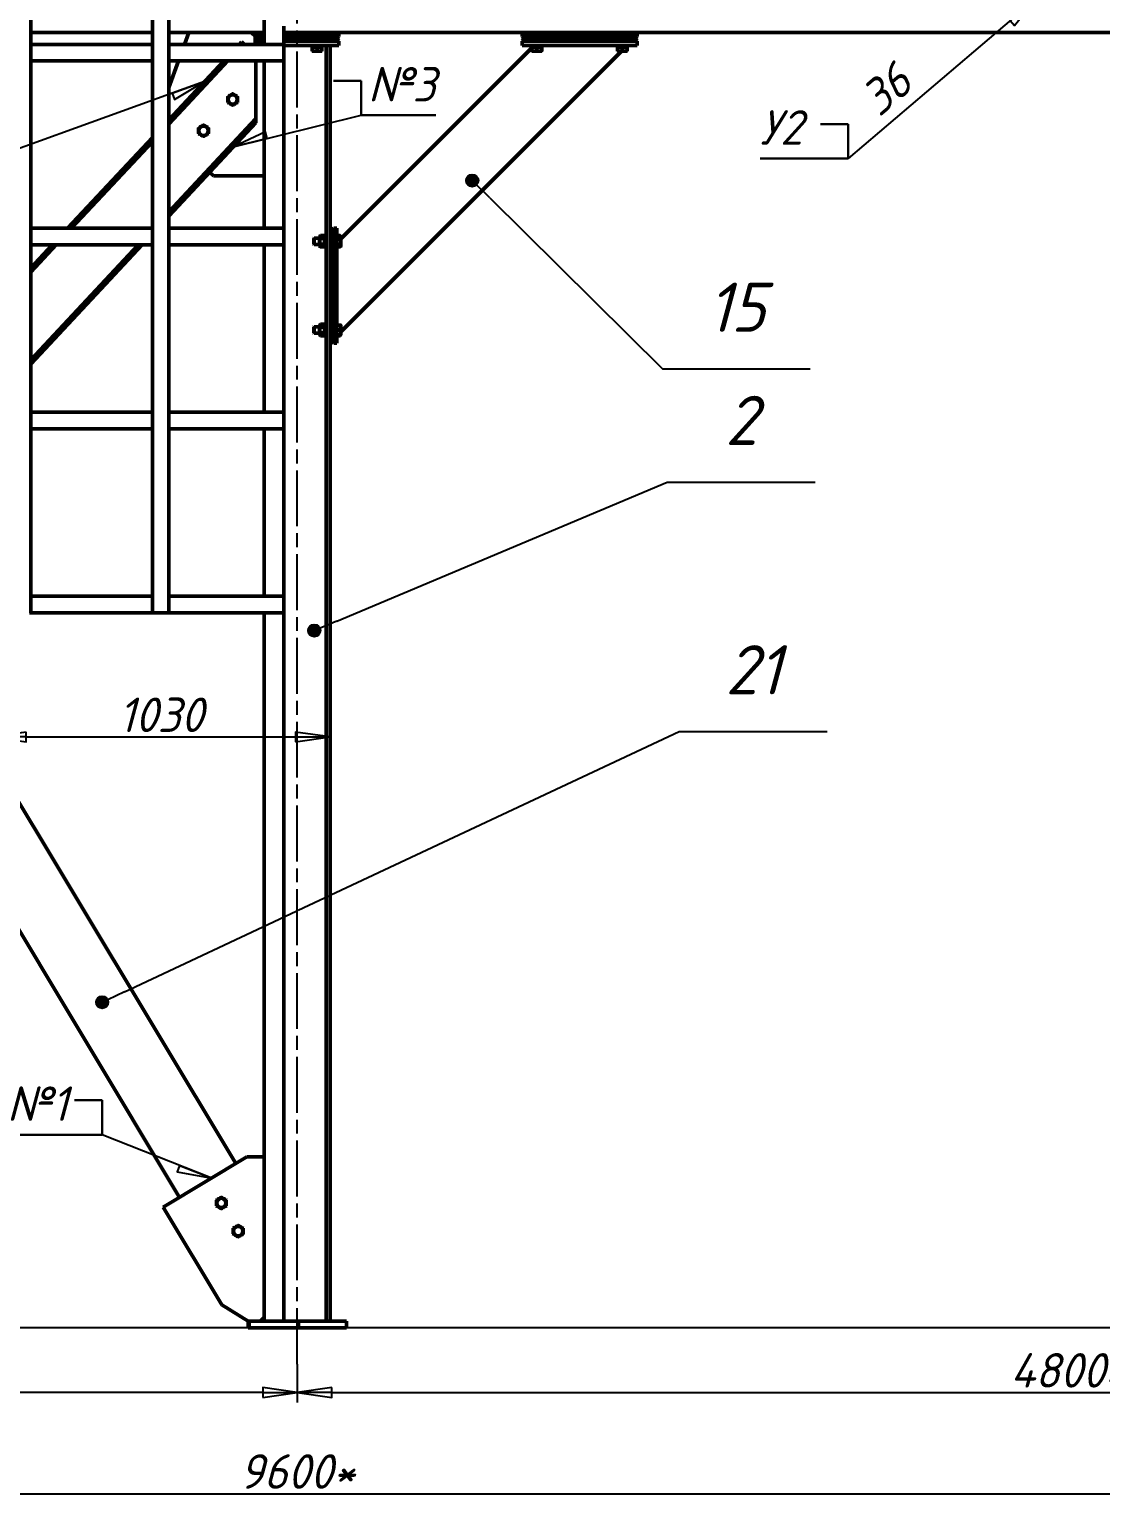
# Model space of a CAD drawing. Header units: millimetres. Extents: x 0 to 25230, y 0 to 17820.
# Drawn here: x 6884 to 10143, y 10717 to 15204 of the extents above; entities that cross this region are included whole.
import ezdxf
from ezdxf.enums import TextEntityAlignment as Align

# ---------------------------------------------------------------- set-up
doc = ezdxf.new("R2010")
doc.units = ezdxf.units.MM
doc.header["$LTSCALE"] = 30
doc.linetypes.add('CHAIN', pattern=[0.7087, 0.4724, -0.0591, 0.1181, -0.0591])
for name, color, linetype, lineweight in [('Видимый контур (ГОСТ)', 7, 'Continuous', 50), ('Обозначение (ГОСТ)', 7, 'Continuous', 25), ('Осевая линия (ГОСТ)', 7, 'Continuous', 25), ('Размер (ГОСТ)', 7, 'Continuous', 25), ('Эскизная геометрия (ГОСТ)', 7, 'Continuous', 50)]:
    doc.layers.add(name, color=color, linetype=linetype, lineweight=lineweight)
doc.styles.add('Обычный текст (ГОСТ)', font='GOST Common Italic.ttf')
doc.styles.add('Стиль текста144', font='GOST Common Italic.ttf')
doc.styles.add('Увеличенный текст (ГОСТ)', font='GOST Common Italic.ttf')
doc.dimstyles.new('Диаметр (ГОСТ)$7', dxfattribs={"dimscale": 30, "dimtxt": 3.5, "dimasz": 3.5, "dimexe": 1, "dimexo": 0, "dimgap": 0.5, "dimtad": 1, "dimrnd": 1e-08, "dimtxsty": 'Обычный текст (ГОСТ)', "dimblk": 'Filled-1', "dimcen": 0.09, "dimdle": 15, "dimclrd": 256, "dimclre": 256, "dimclrt": 256, "dimazin": 2, "dimtfac": 0.714286, "dimtdec": 3, "dimtmove": 0, "dimatfit": 3, "dimfxl": 1, "dimtolj": 1, "dimlwd": -1, "dimlwe": 25, "dimarcsym": 0})
doc.dimstyles.new('Обычный (ГОСТ)', dxfattribs={"dimscale": 30, "dimtxt": 3.5, "dimasz": 3.5, "dimexe": 1, "dimexo": 0, "dimgap": 0.5, "dimtad": 1, "dimrnd": 1e-08, "dimtxsty": 'Обычный текст (ГОСТ)', "dimblk": 'Filled-1', "dimcen": 0.09, "dimdle": 15, "dimclrd": 256, "dimclre": 256, "dimclrt": 256, "dimazin": 2, "dimtfac": 0.714286, "dimtdec": 3, "dimtmove": 0, "dimatfit": 3, "dimfxl": 1, "dimtolj": 1, "dimlwd": 25, "dimlwe": 25, "dimarcsym": 0})

# ---------------------------------------------------------------- blocks, each defined once
blk = doc.blocks.new('Filled-1')
at = {"color": 0}
for p, q in [((0, 0), (-1, 0.143)), ((-1, 0.143), (-1, -0.143)), ((-1, 0), (0, 0)), ((-1, -0.143), (0, 0))]:
    blk.add_line(p, q, dxfattribs=at)
at = {"color": 0, "flags": 128}
blk.add_lwpolyline([(-1, -0.143), (0, 0), (-1, 0.143), (-1, -0.143)], dxfattribs=at)
at = {"color": 0}
blk.add_solid([(-1, -0.143), (0, 0), (-1, 0.143), (-1, -0.143)], dxfattribs=at)
blk = doc.blocks.new('*D121')
at = {"layer": 'Defpoints', "color": 0, "linetype": 'Continuous', "transparency": 16777216}
for p in [(2899, 11197.4), (12499, 11197.4), (12499, 10747.4)]:
    blk.add_point(p, dxfattribs=at)
at = {"layer": 'Размер (ГОСТ)', "linetype": 'Continuous', "lineweight": 25, "transparency": 16777216}
for p, q in [((2899, 11197.4), (2899, 10717.4)), ((12499, 11197.4), (12499, 10717.4)), ((3004, 10747.4), (12394, 10747.4))]:
    blk.add_line(p, q, dxfattribs=at)
at = {"layer": 'Размер (ГОСТ)', "linetype": 'Continuous', "lineweight": 25, "transparency": 16777216, "xscale": 105, "yscale": 105, "zscale": 105, "rotation": 180}
blk.add_blockref('Filled-1', (2899, 10747.4), dxfattribs=at)
at = {"layer": 'Размер (ГОСТ)', "linetype": 'Continuous', "lineweight": 25, "transparency": 16777216, "xscale": 105, "yscale": 105, "zscale": 105}
blk.add_blockref('Filled-1', (12499, 10747.4), dxfattribs=at)
at = {"layer": 'Размер (ГОСТ)', "linetype": 'Continuous', "lineweight": 25, "transparency": 16777216, "insert": (7522.7, 10867.4), "char_height": 105, "attachment_point": 1, "style": 'Обычный текст (ГОСТ)'}
blk.add_mtext('\\A1;\\fGOST Common|b0|i1;9600*', dxfattribs=at)
blk = doc.blocks.new('*D122')
at = {"layer": 'Defpoints', "color": 0, "linetype": 'Continuous', "transparency": 16777216}
for p in [(12499, 11197.4), (7699, 11142), (12499, 11055.3)]:
    blk.add_point(p, dxfattribs=at)
at = {"layer": 'Размер (ГОСТ)', "linetype": 'Continuous', "lineweight": 25, "transparency": 16777216}
for p, q in [((12499, 11197.4), (12499, 11025.3)), ((7699, 11142), (7699, 11025.3)), ((7804, 11055.3), (12394, 11055.3))]:
    blk.add_line(p, q, dxfattribs=at)
at = {"layer": 'Размер (ГОСТ)', "linetype": 'Continuous', "lineweight": 25, "transparency": 16777216, "xscale": 105, "yscale": 105, "zscale": 105, "rotation": 180}
blk.add_blockref('Filled-1', (7699, 11055.3), dxfattribs=at)
at = {"layer": 'Размер (ГОСТ)', "linetype": 'Continuous', "lineweight": 25, "transparency": 16777216, "xscale": 105, "yscale": 105, "zscale": 105}
blk.add_blockref('Filled-1', (12499, 11055.3), dxfattribs=at)
at = {"layer": 'Размер (ГОСТ)', "linetype": 'Continuous', "lineweight": 25, "transparency": 16777216, "insert": (9868.9, 11175.3), "char_height": 105, "attachment_point": 1, "style": 'Обычный текст (ГОСТ)'}
blk.add_mtext('\\A1;\\fGOST Common|b0|i1;4800±2', dxfattribs=at)
blk = doc.blocks.new('*D123')
at = {"layer": 'Defpoints', "color": 0, "linetype": 'Continuous', "transparency": 16777216}
for p in [(2899, 11197.4), (7699, 11142), (2899, 11055.3)]:
    blk.add_point(p, dxfattribs=at)
at = {"layer": 'Размер (ГОСТ)', "linetype": 'Continuous', "lineweight": 25, "transparency": 16777216}
for p, q in [((2899, 11197.4), (2899, 11025.3)), ((7699, 11142), (7699, 11025.3)), ((7594, 11055.3), (3004, 11055.3))]:
    blk.add_line(p, q, dxfattribs=at)
at = {"layer": 'Размер (ГОСТ)', "linetype": 'Continuous', "lineweight": 25, "transparency": 16777216, "xscale": 105, "yscale": 105, "zscale": 105, "rotation": 180}
blk.add_blockref('Filled-1', (2899, 11055.3), dxfattribs=at)
at = {"layer": 'Размер (ГОСТ)', "linetype": 'Continuous', "lineweight": 25, "transparency": 16777216, "xscale": 105, "yscale": 105, "zscale": 105}
blk.add_blockref('Filled-1', (7699, 11055.3), dxfattribs=at)
at = {"layer": 'Размер (ГОСТ)', "linetype": 'Continuous', "lineweight": 25, "transparency": 16777216, "insert": (5068.9, 11175.3), "char_height": 105, "attachment_point": 1, "style": 'Обычный текст (ГОСТ)'}
blk.add_mtext('\\A1;\\fGOST Common|b0|i1;4800±2', dxfattribs=at)
blk = doc.blocks.new('Номера позиций2')
at = {"layer": 'Обозначение (ГОСТ)'}
h = blk.add_hatch(color=256, dxfattribs=at)
edge = h.paths.add_edge_path(flags=0)
edge.add_arc((258.36, 445.81), 0.625, 0, 360)
for p, q in [((260.66, 446.78), (294.17, 460.89)), ((294.17, 460.89), (309.17, 460.89)), ((260.66, 446.78), (258.94, 446.05))]:
    blk.add_line(p, q, dxfattribs=at)
blk.add_circle((258.36, 445.81), 0.625, dxfattribs=at)
at = {"layer": 'Обозначение (ГОСТ)', "insert": (301.67, 467.14), "char_height": 5, "attachment_point": 5, "style": 'Увеличенный текст (ГОСТ)'}
blk.add_mtext('2', dxfattribs=at)
blk = doc.blocks.new('Номера позиций7')
at = {"layer": 'Обозначение (ГОСТ)'}
h = blk.add_hatch(color=256, dxfattribs=at)
edge = h.paths.add_edge_path(flags=0)
edge.add_arc((274.38, 491.47), 0.625, 0, 360)
for p, q in [((276.16, 489.71), (274.83, 491.03)), ((276.16, 489.71), (293.67, 472.38)), ((293.67, 472.38), (308.67, 472.38))]:
    blk.add_line(p, q, dxfattribs=at)
blk.add_circle((274.38, 491.47), 0.625, dxfattribs=at)
at = {"layer": 'Обозначение (ГОСТ)', "insert": (301.17, 478.63), "char_height": 5, "attachment_point": 5, "style": 'Увеличенный текст (ГОСТ)'}
blk.add_mtext('15', dxfattribs=at)
blk = doc.blocks.new('*D138')
at = {"layer": 'Defpoints', "color": 0, "linetype": 'Continuous', "transparency": 16777216}
for p in [(7799, 13050.7), (7799, 13050.7), (6769, 12952.4)]:
    blk.add_point(p, dxfattribs=at)
at = {"layer": 'Размер (ГОСТ)', "linetype": 'Continuous', "lineweight": 25, "transparency": 16777216}
for p, q in [((6769, 12952.4), (6769, 13080.7)), ((6874, 13050.7), (7694, 13050.7))]:
    blk.add_line(p, q, dxfattribs=at)
at = {"layer": 'Размер (ГОСТ)', "linetype": 'Continuous', "lineweight": 25, "transparency": 16777216, "xscale": 105, "yscale": 105, "zscale": 105, "rotation": 180}
blk.add_blockref('Filled-1', (6769, 13050.7), dxfattribs=at)
at = {"layer": 'Размер (ГОСТ)', "linetype": 'Continuous', "lineweight": 25, "transparency": 16777216, "xscale": 105, "yscale": 105, "zscale": 105}
blk.add_blockref('Filled-1', (7799, 13050.7), dxfattribs=at)
at = {"layer": 'Размер (ГОСТ)', "linetype": 'Continuous', "lineweight": 25, "transparency": 16777216, "insert": (7155, 13170.7), "char_height": 105, "attachment_point": 1, "style": 'Обычный текст (ГОСТ)'}
blk.add_mtext('\\A1;1030', dxfattribs=at)
blk = doc.blocks.new('*D139')
at = {"layer": 'Defpoints', "color": 0, "linetype": 'Continuous', "transparency": 16777216}
for p in [(6769, 12852.4), (6699.2, 11252.4), (7553, 11252.4)]:
    blk.add_point(p, dxfattribs=at)
at = {"layer": 'Размер (ГОСТ)', "linetype": 'Continuous', "lineweight": 25, "transparency": 16777216}
for p, q in [((6699.2, 12747.4), (6699.2, 11357.4)), ((7553, 11252.4), (6669.2, 11252.4))]:
    blk.add_line(p, q, dxfattribs=at)
at = {"layer": 'Размер (ГОСТ)', "linetype": 'Continuous', "lineweight": 25, "transparency": 16777216, "xscale": 105, "yscale": 105, "zscale": 105}
for p, rotation in [((6699.2, 12852.4), 90), ((6699.2, 11252.4), 270)]:
    blk.add_blockref('Filled-1', p, dxfattribs=dict(at, rotation=rotation))
at = {"layer": 'Размер (ГОСТ)', "linetype": 'Continuous', "lineweight": 25, "transparency": 16777216, "insert": (6579.2, 11923.5), "char_height": 105, "attachment_point": 1, "rotation": 90, "style": 'Обычный текст (ГОСТ)'}
blk.add_mtext('\\A1;1600', dxfattribs=at)
blk = doc.blocks.new('Обозначение сварки_13')
at = {"layer": 'Эскизная геометрия (ГОСТ)', "lineweight": 30}
for p, q in [((-0.8, 1), (0, 1)), ((0, 0), (0, 1)), ((0, 0), (-2.76, 0))]:
    blk.add_line(p, q, dxfattribs=at)
at = {"layer": 'Обозначение (ГОСТ)', "style": 'Стиль текста144'}
blk.add_text('№1', height=1, dxfattribs=at).set_placement((-2.76, 0.4))
blk = doc.blocks.new('Filled Half 2-1')
at = {"color": 0}
for p, q in [((-1, 0), (0, 0)), ((-1, 0), (-1, -0.2)), ((-1, -0.2), (0, 0)), ((0, 0), (-1, 0))]:
    blk.add_line(p, q, dxfattribs=at)
at = {"color": 0, "flags": 128}
blk.add_lwpolyline([(-1, 0), (-1, -0.2), (0, 0), (-1, 0)], dxfattribs=at)
at = {"color": 0}
blk.add_solid([(-1, 0), (-1, -0.2), (0, 0), (-1, 0)], dxfattribs=at)
blk = doc.blocks.new('Обозначение сварки_75')
at = {"layer": 'Эскизная геометрия (ГОСТ)', "lineweight": 30}
for p, q in [((-0.8, 1), (0, 1)), ((0, 0), (0, 1)), ((0, 0), (2.168, 0))]:
    blk.add_line(p, q, dxfattribs=at)
at = {"layer": 'Обозначение (ГОСТ)', "style": 'Стиль текста144'}
blk.add_text('№3', height=1, dxfattribs=at).set_placement((0.2, 0.4))
blk = doc.blocks.new('Обозначение сварки_85')
at = {"layer": 'Эскизная геометрия (ГОСТ)', "lineweight": 30}
for p, q in [((-0.8, 1), (0, 1)), ((0, 0), (0, 1)), ((0, 0), (-2.554, 0))]:
    blk.add_line(p, q, dxfattribs=at)
at = {"layer": 'Обозначение (ГОСТ)', "style": 'Стиль текста144'}
blk.add_text('У2', height=1, dxfattribs=at).set_placement((-2.554, 0.4))
blk = doc.blocks.new('Обозначение выноски сварки')
at = {"layer": 'Обозначение (ГОСТ)', "style": 'Стиль текста144'}
blk.add_attdef('CountAndNumber_001', (-1.094, 0.3), '', height=1, dxfattribs=at)
blk.add_attdef('Category', text='', height=1, dxfattribs=at).set_placement((0, -0.3), align=Align.TOP_CENTER)
blk = doc.blocks.new('*D166')
at = {"layer": 'Defpoints', "color": 0, "linetype": 'Continuous', "transparency": 16777216}
for p in [(1147.6, 15507.4), (1899, 15507.4), (12349, 11252.4)]:
    blk.add_point(p, dxfattribs=at)
at = {"layer": 'Размер (ГОСТ)', "linetype": 'Continuous', "lineweight": 25, "transparency": 16777216}
for p, q in [((1899, 15507.4), (1117.6, 15507.4)), ((1147.6, 11357.4), (1147.6, 15402.4)), ((12349, 11252.4), (1117.6, 11252.4))]:
    blk.add_line(p, q, dxfattribs=at)
at = {"layer": 'Размер (ГОСТ)', "linetype": 'Continuous', "lineweight": 25, "transparency": 16777216, "xscale": 105, "yscale": 105, "zscale": 105}
for p, rotation in [((1147.6, 15507.4), 90), ((1147.6, 11252.4), 270)]:
    blk.add_blockref('Filled-1', p, dxfattribs=dict(at, rotation=rotation))
at = {"layer": 'Размер (ГОСТ)', "linetype": 'Continuous', "lineweight": 25, "transparency": 16777216, "insert": (1027.6, 13149.8), "char_height": 105, "attachment_point": 1, "rotation": 90, "style": 'Обычный текст (ГОСТ)'}
blk.add_mtext('\\A1;\\fGOST Common|b0|i1;4255±2', dxfattribs=at)
blk = doc.blocks.new('Номера позиций25')
at = {"layer": 'Обозначение (ГОСТ)'}
h = blk.add_hatch(color=256, dxfattribs=at)
edge = h.paths.add_edge_path(flags=0)
edge.add_arc((236.84, 408.1), 0.625, 0, 360)
for p, q in [((256.73, 417.44), (295.38, 435.59)), ((295.38, 435.59), (310.38, 435.59)), ((239.1, 409.16), (256.53, 417.35)), ((239.1, 409.16), (237.4, 408.36))]:
    blk.add_line(p, q, dxfattribs=at)
blk.add_circle((236.84, 408.1), 0.625, dxfattribs=at)
at = {"layer": 'Обозначение (ГОСТ)', "insert": (302.88, 441.84), "char_height": 5, "attachment_point": 5, "style": 'Увеличенный текст (ГОСТ)'}
blk.add_mtext('21', dxfattribs=at)

msp = doc.modelspace()

# ---------------------------------------------------------------- linework, layer by layer
at = {"layer": 'Видимый контур (ГОСТ)'}
for p, q in [((6888.018, 16537.936), (6888.018, 13428.936)), ((7258.018, 13428.936), (7258.018, 16537.936)), ((7308.018, 16537.936), (7308.018, 13428.936)), ((7598.018, 15158.936), (7598.018, 15519.255)), ((7658.018, 15158.936), (7658.018, 15213.936)), ((6888.018, 15195.436), (7258.018, 15195.436)), ((7308.018, 15195.436), (7598.018, 15195.436)), ((7369.018, 15195.436), (7355.733, 15158.936)), ((7522.071, 15158.936), (7529.137, 15166.513)), ((7531.697, 15164.126), (7529.137, 15166.513)), ((7559.018, 15195.436), (7571.018, 15183.436)), ((7571.018, 15158.936), (7571.018, 15183.436)), ((7573.018, 15195.436), (7573.018, 15185.436)), ((7573.018, 15185.436), (7598.018, 15185.436)), ((7573.018, 15185.436), (7573.018, 15182.436)), ((7580.018, 15175.436), (7573.018, 15182.436)), ((7598.018, 15182.436), (7573.018, 15182.436)), ((7580.018, 15175.436), (7573.018, 15168.436)), ((7573.018, 15168.436), (7598.018, 15168.436)), ((7573.018, 15158.936), (7573.018, 15168.436)), ((7598.018, 15175.436), (7580.018, 15175.436)), ((7580.018, 15175.436), (7598.018, 15175.436)), ((7658.018, 15195.436), (12749.018, 15195.436)), ((7658.018, 15185.436), (7825.018, 15185.436)), ((7825.018, 15182.436), (7658.018, 15182.436)), ((7818.018, 15175.436), (7658.018, 15175.436)), ((7658.018, 15175.436), (7818.018, 15175.436)), ((7658.018, 15168.436), (7825.018, 15168.436)), ((7818.018, 15175.436), (7825.018, 15182.436)), ((7818.018, 15175.436), (7825.018, 15168.436)), ((7825.018, 15185.436), (7825.018, 15195.436)), ((7825.018, 15185.436), (7825.018, 15182.436)), ((7825.018, 15155.436), (7825.018, 15168.436)), ((8383.018, 15195.436), (8383.018, 15185.436)), ((8383.018, 15185.436), (8733.018, 15185.436)), ((8383.018, 15182.436), (8383.018, 15185.436)), ((8733.018, 15182.436), (8383.018, 15182.436)), ((8383.018, 15182.436), (8390.018, 15175.436)), ((8390.018, 15175.436), (8383.018, 15168.436)), ((8383.018, 15168.436), (8733.018, 15168.436)), ((8383.018, 15168.436), (8383.018, 15155.436)), ((8390.018, 15175.436), (8726.018, 15175.436)), ((8726.018, 15175.436), (8390.018, 15175.436)), ((8726.018, 15175.436), (8733.018, 15182.436)), ((8726.018, 15175.436), (8733.018, 15168.436)), ((8733.018, 15185.436), (8733.018, 15195.436)), ((8733.018, 15182.436), (8733.018, 15185.436)), ((8733.018, 15168.436), (8733.018, 15155.436)), ((6888.018, 15158.936), (7258.018, 15158.936)), ((7658.018, 15158.936), (7308.018, 15158.936)), ((7531.697, 15164.126), (7535.719, 15160.375)), ((7534.377, 15158.936), (7535.719, 15160.375)), ((7537.262, 15158.936), (7535.719, 15160.375)), ((7658.018, 15108.936), (7658.018, 15158.936)), ((7658.018, 15155.436), (7825.018, 15155.436)), ((7743.768, 15155.436), (7743.768, 15150.436)), ((7744.018, 15150.436), (7743.768, 15150.436)), ((7744.018, 15150.436), (7749.136, 15150.436)), ((7744.018, 15139.709), (7744.018, 15150.436)), ((7744.018, 15139.709), (7744.018, 15138.369)), ((7744.768, 15137.936), (7744.018, 15138.369)), ((7773.268, 15137.936), (7744.768, 15137.936)), ((7753.9, 15150.436), (7749.136, 15150.436)), ((7753.9, 15150.436), (7759.018, 15150.436)), ((7758.018, 15155.436), (7759.838, 15150.436)), ((7759.018, 15150.436), (7764.136, 15150.436)), ((7759.018, 15139.709), (7759.018, 15150.436)), ((7761.838, 15150.436), (7760.018, 15155.436)), ((7768.9, 15150.436), (7764.136, 15150.436)), ((7768.9, 15150.436), (7774.018, 15150.436)), ((7773.268, 15137.936), (7774.018, 15138.369)), ((7774.018, 15139.709), (7774.018, 15150.436)), ((7774.268, 15150.436), (7774.018, 15150.436)), ((7774.018, 15138.369), (7774.018, 15139.709)), ((7774.268, 15155.436), (7774.268, 15150.436)), ((7787.018, 11272.436), (7787.018, 15155.436)), ((7799.018, 11272.436), (7799.018, 15155.436)), ((7831.518, 14566.895), (8413.018, 15148.395)), ((7831.518, 14284.053), (8685.401, 15137.936)), ((8733.018, 15155.436), (8383.018, 15155.436)), ((8412.768, 15155.436), (8412.768, 15150.436)), ((8413.018, 15150.436), (8412.768, 15150.436)), ((8413.018, 15150.436), (8418.136, 15150.436)), ((8413.018, 15139.709), (8413.018, 15150.436)), ((8413.018, 15139.709), (8413.018, 15138.369)), ((8413.768, 15137.936), (8413.018, 15138.369)), ((8442.268, 15137.936), (8413.768, 15137.936)), ((8422.9, 15150.436), (8418.136, 15150.436)), ((8422.9, 15150.436), (8428.018, 15150.436)), ((8427.018, 15155.436), (8428.838, 15150.436)), ((8428.018, 15150.436), (8433.136, 15150.436)), ((8428.018, 15139.709), (8428.018, 15150.436)), ((8430.838, 15150.436), (8429.018, 15155.436)), ((8437.9, 15150.436), (8433.136, 15150.436)), ((8437.9, 15150.436), (8443.018, 15150.436)), ((8442.268, 15137.936), (8443.018, 15138.369)), ((8443.018, 15139.709), (8443.018, 15150.436)), ((8443.268, 15150.436), (8443.018, 15150.436)), ((8443.018, 15138.369), (8443.018, 15139.709)), ((8443.268, 15155.436), (8443.268, 15150.436)), ((8672.768, 15155.436), (8672.768, 15150.436)), ((8673.018, 15150.436), (8672.768, 15150.436)), ((8673.018, 15150.436), (8678.136, 15150.436)), ((8673.018, 15139.709), (8673.018, 15150.436)), ((8673.018, 15139.709), (8673.018, 15138.369)), ((8673.768, 15137.936), (8673.018, 15138.369)), ((8702.268, 15137.936), (8673.768, 15137.936)), ((8682.9, 15150.436), (8678.136, 15150.436)), ((8682.9, 15150.436), (8688.018, 15150.436)), ((8687.018, 15155.436), (8688.838, 15150.436)), ((8688.018, 15150.436), (8693.136, 15150.436)), ((8688.018, 15139.709), (8688.018, 15150.436)), ((8690.838, 15150.436), (8689.018, 15155.436)), ((8697.9, 15150.436), (8693.136, 15150.436)), ((8697.9, 15150.436), (8703.018, 15150.436)), ((8702.268, 15137.936), (8703.018, 15138.369)), ((8703.018, 15139.709), (8703.018, 15150.436)), ((8703.268, 15150.436), (8703.018, 15150.436)), ((8703.018, 15138.369), (8703.018, 15139.709)), ((8703.268, 15155.436), (8703.268, 15150.436)), ((6888.018, 15108.936), (7258.018, 15108.936)), ((7337.535, 15108.936), (7308.018, 15027.84)), ((7308.018, 14916.196), (7487.751, 15108.936)), ((7308.018, 14929.392), (7475.445, 15108.936)), ((7658.018, 15108.936), (7308.018, 15108.936)), ((7573.018, 14947.44), (7573.018, 15108.936)), ((7598.018, 14598.936), (7598.018, 15108.936)), ((7658.018, 14598.936), (7658.018, 15108.936)), ((7573.018, 14933.511), (7573.018, 14947.44)), ((7308.018, 14649.333), (7573.018, 14933.511)), ((7308.018, 14636.136), (7573.018, 14920.314)), ((7573.018, 14933.511), (7573.018, 14925.446)), ((7573.018, 14920.314), (7573.018, 14925.446)), ((6999.863, 14598.936), (7258.018, 14875.774)), ((7012.168, 14598.936), (7258.018, 14862.577)), ((7432.275, 14769.386), (7444.018, 14758.436)), ((7444.018, 14758.436), (7598.018, 14758.436)), ((6888.018, 14598.936), (7258.018, 14598.936)), ((7658.018, 14598.936), (7308.018, 14598.936)), ((7658.018, 14548.936), (7658.018, 14598.936)), ((7799.018, 14588.436), (7810.018, 14599.436)), ((7810.018, 14249.436), (7810.018, 14599.436)), ((7819.018, 14599.436), (7810.018, 14599.436)), ((7819.018, 14599.436), (7819.018, 14249.436)), ((6888.018, 14185.742), (7226.702, 14548.936)), ((6888.018, 14198.938), (7214.396, 14548.936)), ((6888.018, 14465.801), (6965.543, 14548.936)), ((6888.018, 14478.997), (6953.237, 14548.936)), ((6888.018, 14548.936), (7258.018, 14548.936)), ((7658.018, 14548.936), (7308.018, 14548.936)), ((7598.018, 14038.936), (7598.018, 14548.936)), ((7658.018, 14038.936), (7658.018, 14548.936)), ((7749.018, 14567.769), (7750.685, 14569.436)), ((7749.018, 14551.103), (7749.018, 14567.769)), ((7749.018, 14551.103), (7750.685, 14549.436)), ((7750.685, 14569.436), (7750.685, 14549.436)), ((7767.018, 14569.436), (7750.685, 14569.436)), ((7767.018, 14549.436), (7750.685, 14549.436)), ((7767.018, 14572.936), (7769.224, 14576.757)), ((7767.018, 14572.936), (7767.018, 14545.936)), ((7767.018, 14545.936), (7769.224, 14542.116)), ((7769.224, 14576.757), (7780.812, 14576.757)), ((7769.224, 14568.096), (7780.812, 14568.096)), ((7769.224, 14550.776), (7780.812, 14550.776)), ((7769.224, 14542.116), (7780.812, 14542.116)), ((7782.018, 14574.668), (7780.812, 14576.757)), ((7782.018, 14544.204), (7780.812, 14542.116)), ((7782.018, 14558.616), (7782.018, 14574.686)), ((7787.018, 14574.686), (7782.018, 14574.686)), ((7782.018, 14558.616), (7787.018, 14560.436)), ((7787.018, 14558.436), (7782.018, 14556.616)), ((7782.018, 14544.186), (7782.018, 14556.616)), ((7787.018, 14544.186), (7782.018, 14544.186)), ((7783.018, 14556.98), (7783.018, 14558.98)), ((7829.745, 14576.684), (7819.018, 14576.684)), ((7829.745, 14566.693), (7819.018, 14566.693)), ((7829.745, 14549.445), (7819.018, 14549.445)), ((7829.745, 14542.188), (7819.018, 14542.188)), ((7831.518, 14573.686), (7830.207, 14575.956)), ((7831.518, 14545.186), (7830.207, 14542.916)), ((7831.518, 14573.686), (7831.518, 14545.186)), ((7749.018, 14297.769), (7750.685, 14299.436)), ((7749.018, 14281.103), (7749.018, 14297.769)), ((7749.018, 14281.103), (7750.685, 14279.436)), ((7750.685, 14299.436), (7750.685, 14279.436)), ((7767.018, 14299.436), (7750.685, 14299.436)), ((7767.018, 14279.436), (7750.685, 14279.436)), ((7767.018, 14302.936), (7769.224, 14306.757)), ((7767.018, 14302.936), (7767.018, 14275.936)), ((7767.018, 14275.936), (7769.224, 14272.116)), ((7769.224, 14306.757), (7780.812, 14306.757)), ((7769.224, 14298.096), (7780.812, 14298.096)), ((7769.224, 14280.776), (7780.812, 14280.776)), ((7769.224, 14272.116), (7780.812, 14272.116)), ((7782.018, 14304.668), (7780.812, 14306.757)), ((7782.018, 14274.204), (7780.812, 14272.116)), ((7782.018, 14288.616), (7782.018, 14304.686)), ((7787.018, 14304.686), (7782.018, 14304.686)), ((7782.018, 14288.616), (7787.018, 14290.436)), ((7787.018, 14288.436), (7782.018, 14286.616)), ((7782.018, 14274.186), (7782.018, 14286.616)), ((7787.018, 14274.186), (7782.018, 14274.186)), ((7783.018, 14286.98), (7783.018, 14288.98)), ((7829.745, 14304.436), (7819.018, 14304.436)), ((7829.745, 14289.436), (7819.018, 14289.436)), ((7819.018, 14271.553), (7821.901, 14274.436)), ((7829.745, 14274.436), (7819.018, 14274.436)), ((7829.745, 14272.188), (7819.653, 14272.188)), ((7831.085, 14274.436), (7830.207, 14272.916)), ((7831.518, 14303.686), (7831.085, 14304.436)), ((7831.518, 14275.186), (7831.085, 14274.436)), ((7831.518, 14303.686), (7831.518, 14275.186)), ((7799.018, 14260.436), (7810.018, 14249.436)), ((7819.018, 14249.436), (7810.018, 14249.436)), ((6888.018, 14038.936), (7258.018, 14038.936)), ((7658.018, 14038.936), (7308.018, 14038.936)), ((7658.018, 13988.936), (7658.018, 14038.936)), ((6888.018, 13988.936), (7258.018, 13988.936)), ((7658.018, 13988.936), (7308.018, 13988.936)), ((7598.018, 13478.936), (7598.018, 13988.936)), ((7658.018, 13478.936), (7658.018, 13988.936)), ((6389.213, 13621.513), (7512.344, 11752.31)), ((6209.41, 13532.436), (7340.911, 11649.302)), ((6888.018, 13478.936), (7258.018, 13478.936)), ((7658.018, 13478.936), (7308.018, 13478.936)), ((7658.018, 13428.936), (7658.018, 13478.936)), ((6884.018, 13428.936), (6888.018, 13428.936)), ((6888.018, 13428.936), (7258.018, 13428.936)), ((7308.018, 13428.936), (7258.018, 13428.936)), ((7658.018, 13428.936), (7308.018, 13428.936)), ((7598.018, 11272.436), (7598.018, 13428.936)), ((7658.018, 11272.436), (7658.018, 13428.936)), ((7545.84, 11772.436), (7290.701, 11619.133)), ((7598.018, 11772.436), (7545.84, 11772.436)), ((7290.701, 11619.133), (7468.975, 11322.436)), ((7468.975, 11322.436), (7549.018, 11272.436)), ((7549.018, 11252.436), (7549.018, 11272.436)), ((7549.018, 11272.436), (7553.018, 11272.436)), ((7553.018, 11272.436), (7553.018, 11252.436)), ((7703.018, 11272.436), (7553.018, 11272.436)), ((7598.018, 11283.436), (7587.018, 11272.436)), ((7703.018, 11272.436), (7703.018, 11252.436)), ((7703.018, 11272.436), (7849.018, 11272.436)), ((7849.018, 11252.436), (7849.018, 11272.436)), ((7549.018, 11252.436), (7553.018, 11252.436)), ((7703.018, 11252.436), (7553.018, 11252.436)), ((7703.018, 11252.436), (7849.018, 11252.436))]:
    msp.add_line(p, q, dxfattribs=at)
for centre in [(7502.359, 14991.17), (7413.7, 14896.094), (7467.83, 11632.233), (7519.334, 11546.516)]:
    msp.add_circle(centre, 14.25, dxfattribs=at)
for points, weights in [([(7759.018, 15139.709), (7751.518, 15137.209), (7744.018, 15139.709)], [1.16025403784, 1.33974596216, 1.16025403784]), ([(7774.018, 15139.709), (7766.518, 15137.209), (7759.018, 15139.709)], [1.16025403784, 1.33974596216, 1.16025403784]), ([(8428.018, 15139.709), (8420.518, 15137.209), (8413.018, 15139.709)], [1.16025403784, 1.33974596216, 1.16025403784]), ([(8443.018, 15139.709), (8435.518, 15137.209), (8428.018, 15139.709)], [1.16025403784, 1.33974596216, 1.16025403784]), ([(8688.018, 15139.709), (8680.518, 15137.209), (8673.018, 15139.709)], [1.16025403784, 1.33974596216, 1.16025403784]), ([(8703.018, 15139.709), (8695.518, 15137.209), (8688.018, 15139.709)], [1.16025403784, 1.33974596216, 1.16025403784]), ([(7502.359, 15008.491), (7494.859, 15004.16), (7487.359, 14999.83)], [1.16025403784, 1.33974596216, 1.16025403784]), ([(7487.359, 14999.83), (7487.359, 14991.17), (7487.359, 14982.51)], [1.16025403784, 1.33974596216, 1.16025403784]), ([(7517.359, 14999.83), (7509.859, 15004.16), (7502.359, 15008.491)], [1.16025403784, 1.33974596216, 1.16025403784]), ([(7517.359, 14982.51), (7517.359, 14991.17), (7517.359, 14999.83)], [1.16025403784, 1.33974596216, 1.16025403784]), ([(7487.359, 14982.51), (7494.859, 14978.18), (7502.359, 14973.85)], [1.16025403784, 1.33974596216, 1.16025403784]), ([(7502.359, 14973.85), (7509.859, 14978.18), (7517.359, 14982.51)], [1.16025403784, 1.33974596216, 1.16025403784]), ([(7413.7, 14913.415), (7406.2, 14909.084), (7398.7, 14904.754)], [1.16025403784, 1.33974596216, 1.16025403784]), ([(7398.7, 14904.754), (7398.7, 14896.094), (7398.7, 14887.434)], [1.16025403784, 1.33974596216, 1.16025403784]), ([(7428.7, 14904.754), (7421.2, 14909.084), (7413.7, 14913.415)], [1.16025403784, 1.33974596216, 1.16025403784]), ([(7428.7, 14887.434), (7428.7, 14896.094), (7428.7, 14904.754)], [1.16025403784, 1.33974596216, 1.16025403784]), ([(7398.7, 14887.434), (7406.2, 14883.104), (7413.7, 14878.774)], [1.16025403784, 1.33974596216, 1.16025403784]), ([(7413.7, 14878.774), (7421.2, 14883.104), (7428.7, 14887.434)], [1.16025403784, 1.33974596216, 1.16025403784]), ([(7769.224, 14576.757), (7766.724, 14572.426), (7769.224, 14568.096)], [1, 1.15470053838, 1]), ([(7769.224, 14568.096), (7766.724, 14559.436), (7769.224, 14550.776)], [1, 1.15470053838, 1]), ([(7769.224, 14550.776), (7766.724, 14546.446), (7769.224, 14542.116)], [1, 1.15470053838, 1]), ([(7782.018, 14573.751), (7781.736, 14575.157), (7780.812, 14576.757)], [1.06908089965, 1.05205920437, 1]), ([(7780.812, 14568.096), (7781.736, 14569.696), (7782.018, 14571.102)], [1, 1.05205920437, 1.06908089965]), ([(7782.018, 14562.085), (7781.736, 14564.898), (7780.812, 14568.096)], [1.06908089965, 1.05205920437, 1]), ([(7780.812, 14550.776), (7782.031, 14554.999), (7782.14, 14558.661)], [1, 1.0698948842, 1.0766316839]), ([(7782.018, 14547.77), (7781.736, 14549.176), (7780.812, 14550.776)], [1.06908089965, 1.05205920437, 1]), ([(7780.812, 14542.116), (7781.736, 14543.715), (7782.018, 14545.121)], [1, 1.05205920437, 1.06908089965]), ([(7829.745, 14576.684), (7832.245, 14571.689), (7829.745, 14566.693)], [1.16025403784, 1.33974596216, 1.16025403784]), ([(7830.207, 14575.956), (7830.002, 14576.312), (7829.745, 14576.684)], [1.18972144264, 1.17644894884, 1.16025403784]), ([(7829.745, 14566.693), (7832.245, 14558.069), (7829.745, 14549.445)], [1.16025403784, 1.33974596216, 1.16025403784]), ([(7829.745, 14549.445), (7832.245, 14545.816), (7829.745, 14542.188)], [1.16025403784, 1.33974596216, 1.16025403784]), ([(7769.224, 14306.757), (7766.724, 14302.426), (7769.224, 14298.096)], [1, 1.15470053838, 1]), ([(7769.224, 14298.096), (7766.724, 14289.436), (7769.224, 14280.776)], [1, 1.15470053838, 1]), ([(7769.224, 14280.776), (7766.724, 14276.446), (7769.224, 14272.116)], [1, 1.15470053838, 1]), ([(7782.018, 14303.751), (7781.736, 14305.157), (7780.812, 14306.757)], [1.06908089965, 1.05205920437, 1]), ([(7780.812, 14298.096), (7781.736, 14299.696), (7782.018, 14301.102)], [1, 1.05205920437, 1.06908089965]), ([(7782.018, 14292.085), (7781.736, 14294.898), (7780.812, 14298.096)], [1.06908089965, 1.05205920437, 1]), ([(7780.812, 14280.776), (7782.031, 14284.999), (7782.14, 14288.661)], [1, 1.0698950733, 1.07663172035]), ([(7782.018, 14277.77), (7781.736, 14279.176), (7780.812, 14280.776)], [1.06908089965, 1.05205920437, 1]), ([(7780.812, 14272.116), (7781.736, 14273.715), (7782.018, 14275.121)], [1, 1.05205920437, 1.06908089965]), ([(7831.085, 14304.436), (7831.085, 14304.436), (7829.745, 14304.436)], [1.25, 1.24999995076, 1.16025403784]), ([(7829.745, 14304.436), (7832.245, 14296.936), (7829.745, 14289.436)], [1.16025403784, 1.33974596216, 1.16025403784]), ([(7829.745, 14289.436), (7832.245, 14281.936), (7829.745, 14274.436)], [1.16025403784, 1.33974596216, 1.16025403784]), ([(7829.745, 14274.436), (7831.085, 14274.436), (7831.085, 14274.436)], [1.16025403784, 1.25000004924, 1.25]), ([(7830.659, 14274.436), (7830.335, 14273.366), (7829.745, 14272.188)], [1.21999252517, 1.19810539815, 1.16025403784]), ([(7829.745, 14272.188), (7830.002, 14272.56), (7830.207, 14272.916)], [1.16025403784, 1.17644894884, 1.18972144264]), ([(7467.83, 11649.553), (7460.33, 11645.223), (7452.83, 11640.893)], [1.16025403784, 1.33974596216, 1.16025403784]), ([(7452.83, 11640.893), (7452.83, 11632.233), (7452.83, 11623.572)], [1.16025403784, 1.33974596216, 1.16025403784]), ([(7452.83, 11623.572), (7460.33, 11619.242), (7467.83, 11614.912)], [1.16025403784, 1.33974596216, 1.16025403784]), ([(7482.83, 11640.893), (7475.33, 11645.223), (7467.83, 11649.553)], [1.16025403784, 1.33974596216, 1.16025403784]), ([(7467.83, 11614.912), (7475.33, 11619.242), (7482.83, 11623.572)], [1.16025403784, 1.33974596216, 1.16025403784]), ([(7482.83, 11623.572), (7482.83, 11632.233), (7482.83, 11640.893)], [1.16025403784, 1.33974596216, 1.16025403784]), ([(7519.334, 11563.836), (7511.834, 11559.506), (7504.334, 11555.176)], [1.16025403784, 1.33974596216, 1.16025403784]), ([(7504.334, 11555.176), (7504.334, 11546.516), (7504.334, 11537.856)], [1.16025403784, 1.33974596216, 1.16025403784]), ([(7504.334, 11537.856), (7511.834, 11533.525), (7519.334, 11529.195)], [1.16025403784, 1.33974596216, 1.16025403784]), ([(7534.334, 11555.176), (7526.834, 11559.506), (7519.334, 11563.836)], [1.16025403784, 1.33974596216, 1.16025403784]), ([(7519.334, 11529.195), (7526.834, 11533.525), (7534.334, 11537.856)], [1.16025403784, 1.33974596216, 1.16025403784]), ([(7534.334, 11537.856), (7534.334, 11546.516), (7534.334, 11555.176)], [1.16025403784, 1.33974596216, 1.16025403784])]:
    msp.add_rational_spline(points, weights, degree=2, dxfattribs=at)
at = {"layer": 'Осевая линия (ГОСТ)', "linetype": 'CHAIN', "ltscale": 11.993792}
msp.add_line((7699.018, 11142.05), (7699.018, 15243.436), dxfattribs=at)

# ---------------------------------------------------------------- block references
at = {"xscale": 104.9999982118607, "yscale": 104.9999982118607, "zscale": 104.9999982118607}
for name, p in [('Обозначение сварки_75', (7893.193, 14942.932)), ('Обозначение сварки_85', (9375.615, 14811.417)), ('Обозначение сварки_13', (7105.17, 11839.929))]:
    msp.add_blockref(name, p, dxfattribs=at)
ref = msp.add_blockref('Обозначение выноски сварки', (9554.677, 14966.019), dxfattribs=dict(xscale=104.9999982118607, yscale=104.9999982118607, zscale=104.9999982118607, rotation=40.48314015391096))
ref.add_attrib('CountAndNumber_001', '36', (9469.792, 14934.978), dxfattribs={"layer": 'Обозначение (ГОСТ)', "height": 105, "rotation": 40.48314, "style": 'Стиль текста144'})
at = {"layer": 'Обозначение (ГОСТ)', "xscale": 30, "yscale": 30, "zscale": 30}
for name in ['Номера позиций7', 'Номера позиций2', 'Номера позиций25']:
    msp.add_blockref(name, (0, 0), dxfattribs=at)

# ---------------------------------------------------------------- dimensions: what is measured, and where the dimension line sits
at = {"layer": 'Размер (ГОСТ)', "linetype": 'Continuous', "lineweight": 25}
for base, p1, p2, angle, picture, middle in [((1147.627, 15507.436), (12349.018, 11252.436), (1899.018, 15507.436), 90, '*D166', (1147.627, 13379.936)), ((12499.018, 11055.28), (7699.018, 11142.05), (12499.018, 11197.436), 180, '*D122', (10099.018, 11055.28))]:
    dim = msp.add_linear_dim(base=base, p1=p1, p2=p2, angle=angle, text='\\fGOST Common|b0|i1;<>±2', dimstyle='Обычный (ГОСТ)', override={"dimgap": 0.5, "dimdec": 2, "dimtol": 0, "dimlim": 0, "dimtp": 0, "dimtm": 0, "dimtdec": 3, "dimtofl": 0, "dimatfit": 1}, dxfattribs=at)
    dim.commit()
    dim.dimension.update_dxf_attribs({"geometry": picture, "text_midpoint": middle, "dimtype": 160})
dim = msp.add_linear_dim(base=(7799.018, 13050.733), p1=(6769.018, 12952.436), p2=(7799.018, 13050.733), dimstyle='Обычный (ГОСТ)', override={"dimgap": 0.5, "dimdec": 2, "dimse2": 1, "dimtol": 0, "dimlim": 0, "dimtp": 0, "dimtm": 0, "dimtdec": 3, "dimtofl": 0, "dimatfit": 1}, dxfattribs=at)
dim.commit()
dim.dimension.update_dxf_attribs({"geometry": '*D138', "text_midpoint": (7284.018, 13050.733), "dimtype": 160})
dim = msp.add_linear_dim(base=(6699.211, 11252.436), p1=(6769.018, 12852.436), p2=(7553.018, 11252.436), angle=270, dimstyle='Обычный (ГОСТ)', override={"dimgap": 0.5, "dimdec": 2, "dimse1": 1, "dimtol": 0, "dimlim": 0, "dimtp": 0, "dimtm": 0, "dimtdec": 3, "dimtofl": 0, "dimatfit": 1}, dxfattribs=at)
dim.commit()
dim.dimension.update_dxf_attribs({"geometry": '*D139', "text_midpoint": (6699.211, 12052.436), "dimtype": 160})
for base, p1, p2, text, picture, middle in [((12499.018, 10747.436), (2899.018, 11197.436), (12499.018, 11197.436), '\\fGOST Common|b0|i1;<>*', '*D121', (7699.018, 10747.436)), ((2899.018, 11055.28), (7699.018, 11142.05), (2899.018, 11197.436), '\\fGOST Common|b0|i1;<>±2', '*D123', (5299.018, 11055.28))]:
    dim = msp.add_linear_dim(base=base, p1=p1, p2=p2, text=text, dimstyle='Обычный (ГОСТ)', override={"dimgap": 0.5, "dimdec": 2, "dimtol": 0, "dimlim": 0, "dimtp": 0, "dimtm": 0, "dimtdec": 3, "dimtofl": 0, "dimatfit": 1}, dxfattribs=at)
    dim.commit()
    dim.dimension.update_dxf_attribs({"geometry": picture, "text_midpoint": middle, "dimtype": 160})

# ---------------------------------------------------------------- leaders
at = {"layer": 'Обозначение (ГОСТ)'}
for points in [[(9948.018, 15300.004), (9375.615, 14811.417)], [(7416.984, 15046.244), (6822.416, 14830.641)], [(7505.074, 14847.453), (7893.193, 14942.932)], [(7438.667, 11708.04), (7105.17, 11839.929)]]:
    msp.add_leader(points, dimstyle='Диаметр (ГОСТ)$7', override={"dimasz": 3.5, "dimtad": 0, "dimldrblk": 'Filled Half 2-1'}, dxfattribs=at)

doc.saveas('drawing.dxf')
